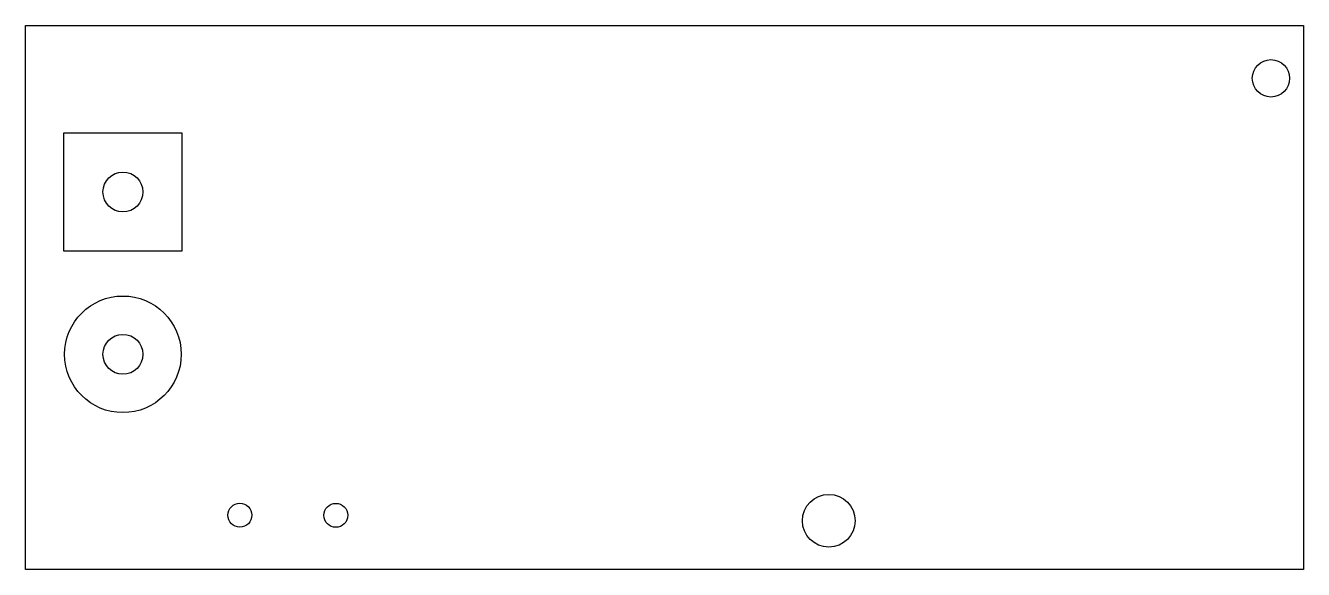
# Model space of a CAD drawing. Header units: millimetres. Extents: x 41065 to 42640, y -31150 to -30480.
import ezdxf

# ---------------------------------------------------------------- set-up
doc = ezdxf.new("R2010")
doc.units = ezdxf.units.MM

msp = doc.modelspace()

# ---------------------------------------------------------------- linework, layer by layer
for points in [[(41065, -30480), (42640, -30480), (42640, -31150), (41065, -31150), (41065, -30480)], [(41257.801, -30612.198), (41257.801, -30757.798), (41112.201, -30757.798), (41112.201, -30612.198)]]:
    msp.add_lwpolyline(points, close=True)
for centre, radius in [((42600, -30545), 23), ((41185, -30685), 24.591), ((41185, -30885), 71.835), ((41185, -30885), 24.591), ((42055, -31090), 32.5), ((41329.18, -31083.23), 14.748), ((41447.38, -31083.33), 14.748)]:
    msp.add_circle(centre, radius)

doc.saveas('drawing.dxf')
